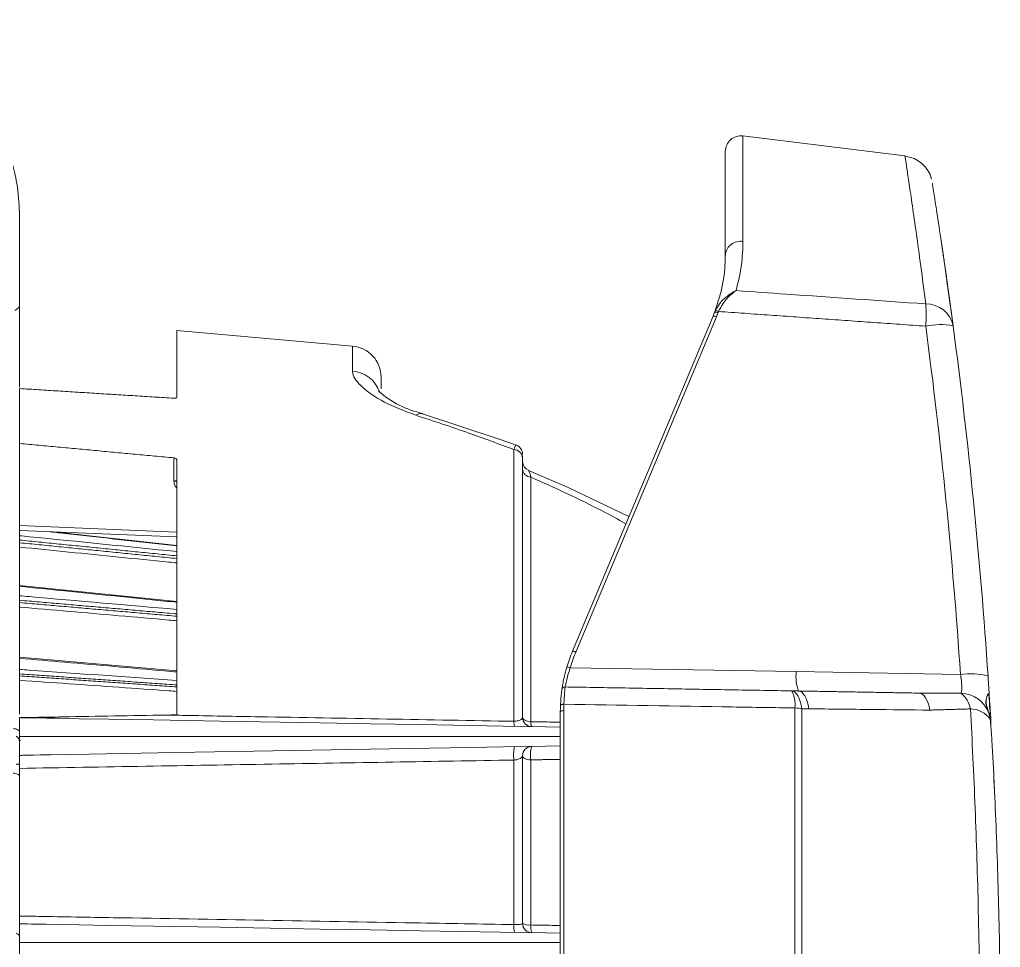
# Model space of a CAD drawing. Extents: x 2 to 136, y 1 to 99.
# Drawn here: x 109.754 to 112.874, y 45.595 to 48.545 of the extents above; entities that cross this region are included whole.
import ezdxf

# ---------------------------------------------------------------- set-up
doc = ezdxf.new("R2010")
doc.units = 0
doc.header["$MEASUREMENT"] = 0
doc.linetypes.add('SLD-Solid', pattern=[0])
doc.layers.add('OBJECT', color=7, linetype='CONTINUOUS')

msp = doc.modelspace()

# ---------------------------------------------------------------- linework, layer by layer
at = {"layer": 'OBJECT', "linetype": 'SLD-Solid', "lineweight": 15}
for p, q in [((112.5708, 48.1123), (112.0555, 48.1756)), ((112.0555, 48.1756), (112.0555, 47.84)), ((111.9994, 47.7961), (111.9994, 48.126)), ((111.9994, 47.8449), (111.9994, 47.9915)), ((111.9994, 47.7961), (111.9994, 47.9831)), ((109.7544, 47.9187), (109.7544, 47.9247)), ((109.7544, 47.9187), (109.7544, 47.6376)), ((111.5133, 46.5369), (111.9604, 47.6027)), ((111.9709, 47.6), (111.5237, 46.5343)), ((109.7544, 47.5785), (109.7544, 47.3762)), ((110.8131, 47.5074), (110.2544, 47.5563)), ((110.2544, 47.5563), (110.2544, 47.3448)), ((110.8131, 47.4276), (110.8131, 47.5074)), ((110.9044, 47.4078), (110.9044, 47.3708)), ((109.7544, 47.1975), (109.7544, 47.3721)), ((109.7544, 47.187), (109.7544, 47.1975)), ((109.7544, 47.187), (109.7544, 46.3371)), ((111.327, 46.314), (111.327, 47.1779)), ((110.2447, 47.0793), (110.2447, 47.1517)), ((110.2544, 47.1452), (110.2544, 46.3343)), ((111.3544, 47.1519), (111.3544, 46.3272)), ((111.3807, 47.0905), (111.3807, 46.3127)), ((109.7544, 46.9361), (110.2544, 46.9152)), ((109.7544, 46.9211), (110.2544, 46.9002)), ((110.2544, 46.8728), (109.8626, 46.9166)), ((110.2544, 46.6947), (109.7544, 46.7453)), ((110.2544, 46.4743), (109.7544, 46.518)), ((111.5059, 46.4843), (112.2251, 46.4718)), ((112.2251, 46.4718), (112.7476, 46.4627)), ((112.8387, 46.404), (112.8386, 46.4045)), ((111.4744, 44.2375), (111.4744, 46.3435)), ((111.4856, 46.3479), (111.4856, 44.2331)), ((112.2209, 44.2246), (112.2209, 46.3564)), ((112.2432, 46.3539), (112.2432, 44.2271)), ((112.8444, 46.2944), (112.8443, 46.2948)), ((112.8443, 46.2948), (112.8443, 46.2948)), ((112.8444, 46.2944), (112.8444, 46.2944)), ((109.7587, 46.2534), (109.7544, 46.2537)), ((111.327, 45.6673), (111.327, 46.1907)), ((111.3544, 46.2041), (111.3544, 45.6716)), ((111.3807, 46.1913), (111.3807, 45.6662)), ((109.7544, 46.1643), (109.7544, 45.6947)), ((112.853, 46.1514), (112.853, 46.1522))]:
    msp.add_line(p, q, dxfattribs=at)
at = {"layer": 'OBJECT', "linetype": 'SLD-Solid', "lineweight": 15, "flags": 128}
for points in [[(111.0362, 47.2922), (111.0264, 47.2924), (111.0152, 47.2872)], [(111.3347, 47.1917), (111.2766, 47.2125), (111.0362, 47.2922)], [(111.6929, 46.9651), (111.4999, 47.0573), (111.3728, 47.112)], [(110.2544, 47.0743), (110.2542, 47.0752), (110.2536, 47.0761), (110.2527, 47.077), (110.2515, 47.0778), (110.2501, 47.0784), (110.2484, 47.0788), (110.2466, 47.0791), (110.2447, 47.0793)], [(112.2104, 46.4107), (112.2156, 46.4096), (112.2207, 46.4066), (112.2256, 46.4017), (112.2301, 46.3951), (112.2342, 46.3868), (112.2378, 46.3771), (112.2408, 46.366), (112.2432, 46.3539)], [(112.2324, 46.4103), (112.2376, 46.4092), (112.2426, 46.4062), (112.2475, 46.4014), (112.252, 46.3948), (112.2561, 46.3865), (112.2597, 46.3768), (112.2627, 46.3658), (112.2651, 46.3537)], [(112.6171, 46.4036), (112.6222, 46.4025), (112.6273, 46.3997), (112.6321, 46.3951), (112.6365, 46.3888), (112.6406, 46.381), (112.6443, 46.3717), (112.6474, 46.3612), (112.6499, 46.3496)], [(112.8399, 46.3844), (112.839, 46.398), (112.8386, 46.4045)], [(111.4748, 46.364), (111.475, 46.3649), (111.4757, 46.3658), (111.4768, 46.3665), (111.4782, 46.3672), (111.4799, 46.3677), (111.4819, 46.368), (111.4839, 46.3681), (111.486, 46.368)], [(112.841, 46.3672), (112.8402, 46.3797), (112.8399, 46.3844)], [(111.4744, 46.3435), (111.4746, 46.3444), (111.4752, 46.3453), (111.4763, 46.3461), (111.4777, 46.3468), (111.4795, 46.3473), (111.4814, 46.3477), (111.4835, 46.3479), (111.4856, 46.3479)], [(111.4744, 46.2956), (111.4277, 46.2964), (111.3472, 46.2978), (111.029, 46.3034), (110.8699, 46.3061), (110.7108, 46.3089), (110.3926, 46.3145), (110.1803, 46.3182), (110.0387, 46.3207), (109.9442, 46.3223), (109.8811, 46.3234), (109.839, 46.3241), (109.8109, 46.3246), (109.7921, 46.325), (109.7796, 46.3252), (109.7712, 46.3253), (109.7657, 46.3254), (109.7619, 46.3255), (109.7594, 46.3255), (109.7577, 46.3256), (109.7566, 46.3256), (109.7559, 46.3256), (109.7554, 46.3256), (109.755, 46.3256), (109.7548, 46.3256), (109.7547, 46.3256), (109.7546, 46.3256), (109.7545, 46.3256), (109.7544, 46.3256), (109.7544, 46.3256), (109.7544, 46.3256), (109.7544, 46.3256), (109.7544, 46.3256), (109.7544, 46.3256), (109.7544, 46.3256)], [(111.3807, 46.3127), (111.3754, 46.3133), (111.3704, 46.3143), (111.3658, 46.3157), (111.3619, 46.3175), (111.3587, 46.3197), (111.3563, 46.322), (111.3549, 46.3246), (111.3544, 46.3272)], [(109.7544, 46.2801), (109.754, 46.282), (109.7527, 46.2839), (109.7508, 46.2856), (109.7481, 46.2872), (109.7448, 46.2885), (109.741, 46.2896), (109.7368, 46.2903), (109.7324, 46.2908)], [(111.4744, 46.2356), (111.4275, 46.2348), (111.3473, 46.2334), (111.1865, 46.2306), (110.8688, 46.2251), (110.4981, 46.2186), (110.2507, 46.2143), (110.0857, 46.2114), (109.9755, 46.2095), (109.902, 46.2082), (109.853, 46.2073), (109.8202, 46.2068), (109.7984, 46.2064), (109.7838, 46.2061), (109.774, 46.206), (109.7675, 46.2058), (109.7632, 46.2058), (109.7602, 46.2057), (109.7583, 46.2057), (109.757, 46.2057), (109.7561, 46.2056), (109.7555, 46.2056), (109.7552, 46.2056), (109.7549, 46.2056), (109.7547, 46.2056), (109.7546, 46.2056), (109.7545, 46.2056), (109.7545, 46.2056), (109.7544, 46.2056), (109.7544, 46.2056), (109.7544, 46.2056), (109.7544, 46.2056), (109.7544, 46.2056), (109.7544, 46.2056)], [(111.3807, 46.1913), (111.3754, 46.1918), (111.3704, 46.1927), (111.3658, 46.194), (111.3619, 46.1956), (111.3587, 46.1974), (111.3563, 46.1995), (111.3549, 46.2018), (111.3544, 46.2041)], [(109.7544, 46.1397), (109.754, 46.1414), (109.7527, 46.143), (109.7508, 46.1445), (109.7481, 46.1458), (109.7448, 46.147), (109.741, 46.1479), (109.7368, 46.1485), (109.7324, 46.1489)], [(111.4744, 45.64), (111.4277, 45.6408), (111.3472, 45.6422), (111.029, 45.6477), (110.8699, 45.6505), (110.7108, 45.6533), (110.3926, 45.6589), (110.1803, 45.6626), (110.0387, 45.665), (109.9442, 45.6667), (109.8811, 45.6678), (109.839, 45.6685), (109.8109, 45.669), (109.7921, 45.6693), (109.7796, 45.6696), (109.7712, 45.6697), (109.7657, 45.6698), (109.7619, 45.6699), (109.7594, 45.6699), (109.7577, 45.6699), (109.7566, 45.67), (109.7559, 45.67), (109.7554, 45.67), (109.755, 45.67), (109.7548, 45.67), (109.7547, 45.67), (109.7546, 45.67), (109.7545, 45.67), (109.7544, 45.67), (109.7544, 45.67), (109.7544, 45.67), (109.7544, 45.67), (109.7544, 45.67), (109.7544, 45.67), (109.7544, 45.67)]]:
    msp.add_lwpolyline(points, dxfattribs=at)
at = {"layer": 'OBJECT', "linetype": 'SLD-Solid', "lineweight": 15}
for centre, radius, start, end in [((112.0494, 48.126), 0.05, 83, 180), ((112.5614, 48.0145), 0.0969, 14.103, 84.4927), ((112.0474, 47.7925), 0.0481, 80.3356, 175.7015), ((111.4994, 47.7961), 0.5, 337.24, 338.7898), ((111.9668, 47.5965), 0.0187, 60.3603, 93.9031), ((111.9673, 47.6001), 0.0201, 58.1536, 89.1059), ((111.5006, 47.7973), 0.51, 337.24, 338.7898), ((112.1355, 47.6059), 0.5028, 355.961, 4.039), ((112.638, 47.5534), 0.0879, 11.8656, 90.6219), ((111.9613, 47.5843), 0.0185, 58.7499, 92.6721), ((112.6829, 47.3714), 0.2042, 78.3886, 102.9694), ((95.5095, 45.3026), 17.277, 3.85006, 7.54267), ((95.4974, 45.2905), 17.377, 3.85006, 7.54267), ((110.8044, 47.4078), 0.1, 0, 85), ((110.8057, 47.3285), 0.0994, 19.7505, 85.7191), ((111.1105, 47.6135), 0.3293, 229.4396, 257.0625), ((111.3266, 47.1501), 0.0278, 3.8451, 89.19), ((111.3244, 47.1636), 0.03, 359.9961, 69.8527), ((111.3844, 47.1403), 0.03, 180.0048, 247.963), ((111.3817, 47.1179), 0.0274, 184.1911, 267.8878), ((111.9744, 46.3435), 0.5, 157.24, 163.4428), ((111.9756, 46.3447), 0.49, 157.24, 163.4428), ((111.5142, 46.5185), 0.0185, 58.7461, 92.6729), ((111.4977, 46.4665), 0.0197, 65.2294, 97.5047), ((112.3527, 46.4558), 0.1287, 172.8453, 200.7053), ((112.7799, 46.2731), 0.1923, 73.2932, 99.6747), ((111.4894, 46.4132), 0.01, 89, 171.8176), ((112.1287, 46.3668), 0.0928, 353.5801, 28.2131), ((112.6981, 46.3387), 0.0822, 10.3242, 51.7469), ((112.7458, 46.3041), 0.0992, 19.2738, 88.144), ((112.2097, 46.1543), 0.2024, 80.4553, 86.8217), ((112.7781, 46.2745), 0.0789, 35.6839, 89.3634), ((111.3633, 46.3107), 0.0365, 174.7951, 200.1804), ((111.3844, 46.3272), 0.03, 180, 269), ((111.4066, 46.3099), 0.026, 173.636, 209.1246), ((112.8435, 46.3121), 0.000968, 260.5337, 328.0983), ((112.8435, 46.3116), 0.000985, 260.1433, 327.3624), ((112.8441, 46.3025), 0.00107, 260.6635, 320.7876), ((109.7355, 46.2494), 0.0189, 2.9343, 65.3072), ((111.4404, 46.2064), 0.1145, 166.4966, 187.8554), ((111.3844, 46.2041), 0.03, 91, 180), ((111.4647, 46.2067), 0.0854, 161.2814, 190.3291), ((109.7452, 46.2231), 0.0455, 267.766, 281.6837), ((99.3623, 45.4747), 13.5077, 2.66435, 2.85582), ((111.3965, 45.6607), 0.0698, 174.549, 195.0874), ((111.3844, 45.6716), 0.03, 180, 269), ((111.3749, 45.7057), 0.0399, 238.9065, 278.3068), ((111.4309, 45.6601), 0.0506, 172.9918, 201.4726), ((109.7402, 45.6257), 0.0144, 9.5692, 77.2101)]:
    msp.add_arc(centre, radius, start, end, dxfattribs=at)
for points, knots in [([(109.1457, 48.5453), (109.1802, 48.5428), (109.2502, 48.5375), (109.3512, 48.5077), (109.4469, 48.4622), (109.5327, 48.4015), (109.6079, 48.3266), (109.669, 48.2409), (109.7154, 48.1452), (109.7378, 48.0676), (109.7514, 47.9917), (109.7531, 47.9501), (109.7544, 47.9187)], [0, 0, 0, 0, 0.107204, 0.217517, 0.324717, 0.435019, 0.54234, 0.652756, 0.760378, 0.8711, 0.902397, 1, 1, 1, 1]), ([(112.6371, 47.6413), (112.6317, 47.6824), (112.621, 47.7646), (112.6067, 47.8683), (112.5941, 47.9562), (112.584, 48.025), (112.5764, 48.0748), (112.5721, 48.1034), (112.5702, 48.1154), (112.5707, 48.1121), (112.5707, 48.1119)], [0, 0, 0, 0, 0.140225, 0.280448, 0.42471, 0.56897, 0.709215, 0.84946, 0.993869, 1, 1, 1, 1]), ([(111.9994, 48.0695), (111.9994, 48.0739), (111.9994, 48.0832), (111.9994, 48.087), (111.9994, 48.089)], [0, 0, 0, 0, 0.468292, 1, 1, 1, 1]), ([(112.6579, 48.0246), (112.658, 48.0245), (112.658, 48.0241), (112.6642, 47.9856), (112.6751, 47.9152), (112.6897, 47.8177), (112.7062, 47.7033), (112.7181, 47.6154), (112.724, 47.5715)], [0, 0, 0, 0, 0.116819, 0.305909, 0.495603, 0.684709, 0.842353, 1, 1, 1, 1]), ([(111.9994, 47.7961), (111.9994, 47.8061), (111.9994, 47.8218), (111.9994, 47.8388), (111.9994, 47.8449)], [0, 0, 0, 0, 0.639502, 1, 1, 1, 1]), ([(112.0555, 47.84), (112.0548, 47.8153), (112.0534, 47.7659), (112.0401, 47.711), (112.0335, 47.6834)], [0, 0, 0, 0, 0.498142, 1, 1, 1, 1]), ([(112.6873, 47.8334), (112.6874, 47.8328), (112.6876, 47.8315), (112.6911, 47.8075), (112.6975, 47.7636), (112.707, 47.6975), (112.7158, 47.6323), (112.7203, 47.5995)], [0, 0, 0, 0, 0.169556, 0.362741, 0.555926, 0.776893, 1, 1, 1, 1]), ([(111.9655, 47.6152), (111.9758, 47.6471), (111.9965, 47.7113), (111.9984, 47.7677), (111.9994, 47.7961)], [0, 0, 0, 0, 0.496567, 1, 1, 1, 1]), ([(111.9676, 47.6202), (111.9718, 47.6275), (111.9823, 47.6458), (112.0036, 47.6652), (112.0208, 47.6768), (112.0299, 47.6816), (112.0325, 47.6829), (112.0334, 47.6833), (112.0335, 47.6834)], [0, 0, 0, 0, 0.246968, 0.616294, 0.888223, 0.963535, 0.996187, 1, 1, 1, 1]), ([(112.0335, 47.6834), (112.0334, 47.6833), (112.0327, 47.6828), (112.0274, 47.6791), (112.0134, 47.6677), (111.9935, 47.6473), (111.9823, 47.6257), (111.9779, 47.6172)], [0, 0, 0, 0, 0.00401, 0.038978, 0.268225, 0.708727, 1, 1, 1, 1]), ([(112.0335, 47.6834), (112.0869, 47.6797), (112.288, 47.6657), (112.4892, 47.6516), (112.6371, 47.6413)], [0, 0, 0, 0, 0.265214, 1, 1, 1, 1]), ([(109.7394, 47.6202), (109.7415, 47.6217), (109.7456, 47.6246), (109.7507, 47.6288), (109.7537, 47.6332), (109.7544, 47.6361), (109.7544, 47.6375), (109.7544, 47.6376)], [0, 0, 0, 0, 0.25952, 0.511585, 0.769406, 0.991449, 1, 1, 1, 1]), ([(109.7544, 47.6376), (109.7544, 47.6363), (109.7544, 47.6319), (109.7544, 47.6229), (109.7544, 47.6108), (109.7544, 47.6005), (109.7544, 47.5915), (109.7544, 47.5842), (109.7544, 47.5797), (109.7544, 47.5788), (109.7544, 47.5785)], [0, 0, 0, 0, 0.065517, 0.218282, 0.370935, 0.523599, 0.616973, 0.766999, 0.916452, 1, 1, 1, 1]), ([(111.0152, 47.2872), (110.9796, 47.3008), (110.9081, 47.3281), (110.8391, 47.3772), (110.8145, 47.4099), (110.8133, 47.4251), (110.8131, 47.4276)], [0, 0, 0, 0, 0.304165, 0.612213, 0.935018, 1, 1, 1, 1]), ([(110.2544, 47.3448), (110.2543, 47.3443), (110.254, 47.3434), (110.2523, 47.3422), (110.2497, 47.3415), (110.247, 47.3412), (110.2453, 47.3413), (110.2447, 47.3413)], [0, 0, 0, 0, 0.219651, 0.439261, 0.659735, 0.880539, 1, 1, 1, 1]), ([(111.327, 47.1779), (111.2794, 47.1957), (111.176, 47.2342), (111.0715, 47.2686), (111.0152, 47.2872)], [0, 0, 0, 0, 0.460735, 1, 1, 1, 1]), ([(111.327, 47.1779), (111.3279, 47.1808), (111.3304, 47.1884), (111.333, 47.1934), (111.3343, 47.1914), (111.3345, 47.1911)], [0, 0, 0, 0, 0.337153, 0.901551, 1, 1, 1, 1]), ([(110.2447, 47.1517), (110.2458, 47.1515), (110.248, 47.1512), (110.251, 47.1499), (110.2532, 47.1483), (110.2542, 47.1466), (110.2543, 47.1456), (110.2544, 47.1452)], [0, 0, 0, 0, 0.219744, 0.439446, 0.659967, 0.880756, 1, 1, 1, 1]), ([(111.3544, 47.1588), (111.3544, 47.1587), (111.3544, 47.1576), (111.3544, 47.1545), (111.3544, 47.1519)], [0, 0, 0, 0, 0.136309, 1, 1, 1, 1]), ([(111.3728, 47.1119), (111.3737, 47.1112), (111.3761, 47.1092), (111.379, 47.0975), (111.3807, 47.0905)], [0, 0, 0, 0, 0.404281, 1, 1, 1, 1]), ([(111.6833, 46.9422), (111.658, 46.9561), (111.559, 47.0101), (111.4568, 47.0562), (111.3807, 47.0905)], [0, 0, 0, 0, 0.25619, 1, 1, 1, 1]), ([(110.2544, 47.0566), (110.2541, 47.0568), (110.2504, 47.0597), (110.2462, 47.0676), (110.2452, 47.0754), (110.2447, 47.0793)], [0, 0, 0, 0, 0.040407, 0.520197, 1, 1, 1, 1]), ([(109.7544, 46.9041), (109.7644, 46.9031), (109.9311, 46.8864), (110.0977, 46.8696), (110.2544, 46.8538)], [0, 0, 0, 0, 0.060204, 1, 1, 1, 1]), ([(110.2544, 46.8715), (110.2414, 46.8729), (110.1225, 46.8862), (109.986, 46.9015), (109.8624, 46.9153), (109.8447, 46.9173)], [0, 0, 0, 0, 0.095086, 0.870447, 1, 1, 1, 1]), ([(110.2544, 46.8177), (110.2459, 46.8185), (110.1316, 46.83), (109.965, 46.8468), (109.8067, 46.8627), (109.7544, 46.868)], [0, 0, 0, 0, 0.050585, 0.685792, 1, 1, 1, 1]), ([(110.2544, 46.6924), (110.2414, 46.6938), (110.1225, 46.7058), (109.9559, 46.7227), (109.8022, 46.7382), (109.7544, 46.7431)], [0, 0, 0, 0, 0.077897, 0.713096, 1, 1, 1, 1]), ([(109.7544, 46.7131), (109.7644, 46.7122), (109.9311, 46.6978), (110.0977, 46.6833), (110.2544, 46.6698)], [0, 0, 0, 0, 0.060204, 1, 1, 1, 1]), ([(110.2544, 46.6339), (110.2459, 46.6346), (110.1316, 46.6445), (109.965, 46.659), (109.8067, 46.6727), (109.7544, 46.6772)], [0, 0, 0, 0, 0.050585, 0.685792, 1, 1, 1, 1]), ([(110.2544, 46.4708), (110.2414, 46.4719), (110.1225, 46.4823), (109.9559, 46.4969), (109.8022, 46.5104), (109.7544, 46.5146)], [0, 0, 0, 0, 0.077897, 0.713096, 1, 1, 1, 1]), ([(109.7544, 46.4788), (109.7644, 46.4781), (109.9311, 46.4664), (110.0977, 46.4547), (110.2544, 46.4438)], [0, 0, 0, 0, 0.060204, 1, 1, 1, 1]), ([(111.4795, 46.4147), (111.4796, 46.4156), (111.4798, 46.4173), (111.482, 46.4311), (111.4859, 46.4513), (111.4908, 46.4711), (111.4942, 46.483), (111.4951, 46.486)], [0, 0, 0, 0, 0.226177, 0.452205, 0.682223, 0.919651, 1, 1, 1, 1]), ([(111.5059, 46.4843), (111.5034, 46.4764), (111.4983, 46.4606), (111.4935, 46.4408), (111.4907, 46.4274), (111.4897, 46.4234), (111.4895, 46.4233), (111.4895, 46.4232)], [0, 0, 0, 0, 0.245136, 0.4905, 0.730316, 0.965344, 1, 1, 1, 1]), ([(112.749, 46.4032), (112.7493, 46.4038), (112.7505, 46.4065), (112.7518, 46.4154), (112.7514, 46.4329), (112.7496, 46.4498), (112.748, 46.4599), (112.7476, 46.4627)], [0, 0, 0, 0, 0.080942, 0.365196, 0.637408, 0.898731, 1, 1, 1, 1]), ([(110.2544, 46.4092), (110.2459, 46.4098), (110.1316, 46.4179), (109.965, 46.4296), (109.8067, 46.4407), (109.7544, 46.4443)], [0, 0, 0, 0, 0.050585, 0.685792, 1, 1, 1, 1]), ([(111.4748, 46.364), (111.4753, 46.3727), (111.4763, 46.3902), (111.4785, 46.4077), (111.4794, 46.4142), (111.4794, 46.4146), (111.4795, 46.4147)], [0, 0, 0, 0, 0.304819, 0.609529, 0.915797, 1, 1, 1, 1]), ([(111.4895, 46.4232), (111.4895, 46.4221), (111.4895, 46.4199), (111.4879, 46.4024), (111.4865, 46.3831), (111.4861, 46.3705), (111.486, 46.368)], [0, 0, 0, 0, 0.30705, 0.614016, 0.922363, 1, 1, 1, 1]), ([(112.8377, 46.4032), (112.8356, 46.4009), (112.8318, 46.3964), (112.8256, 46.373), (112.8339, 46.3516), (112.8377, 46.3388), (112.8385, 46.336)], [0, 0, 0, 0, 0.352536, 0.661543, 0.924398, 1, 1, 1, 1]), ([(112.8395, 46.3368), (112.8348, 46.3498), (112.8267, 46.3727), (112.8312, 46.3953), (112.8383, 46.403), (112.8386, 46.4041), (112.8386, 46.4043)], [0, 0, 0, 0, 0.353797, 0.623722, 0.940059, 1, 1, 1, 1]), ([(112.8434, 46.3112), (112.8425, 46.3261), (112.8407, 46.356), (112.8387, 46.3872), (112.8377, 46.4021), (112.8377, 46.4027), (112.8377, 46.4028)], [0, 0, 0, 0, 0.287264, 0.57454, 0.86145, 1, 1, 1, 1]), ([(112.2209, 46.3564), (112.1548, 46.3574), (111.9098, 46.3613), (111.6649, 46.3652), (111.486, 46.368)], [0, 0, 0, 0, 0.269854, 1, 1, 1, 1]), ([(112.841, 46.3672), (112.8415, 46.3586), (112.8425, 46.3428), (112.8438, 46.3213), (112.8443, 46.3116)], [0, 0, 0, 0, 0.548282, 1, 1, 1, 1]), ([(109.7544, 46.3256), (109.7544, 46.3256), (109.7544, 46.3256), (109.755, 46.3256), (109.7574, 46.3257), (109.7685, 46.3259), (109.8138, 46.3267), (109.9661, 46.3293), (110.1101, 46.3318), (110.2188, 46.3337)], [0, 0, 0, 0, 0.000975, 0.002308, 0.005825, 0.020094, 0.076658, 0.30233, 1, 1, 1, 1]), ([(110.2188, 46.3337), (110.2387, 46.3334), (110.3383, 46.3316), (110.7077, 46.325), (111.0572, 46.3188), (111.327, 46.314)], [0, 0, 0, 0, 0.053919, 0.269596, 1, 1, 1, 1]), ([(112.6499, 46.3496), (112.5883, 46.3503), (112.4602, 46.3516), (112.3318, 46.353), (112.2651, 46.3537)], [0, 0, 0, 0, 0.480479, 1, 1, 1, 1]), ([(112.779, 44.2276), (112.7821, 44.2857), (112.7884, 44.402), (112.7962, 44.5883), (112.8024, 44.7822), (112.8066, 44.9751), (112.8087, 45.1625), (112.8091, 45.3446), (112.8077, 45.528), (112.8036, 45.7622), (112.7966, 45.9873), (112.7873, 46.1997), (112.7818, 46.3022), (112.779, 46.3534)], [0, 0, 0, 0, 0.088765, 0.177531, 0.269417, 0.361303, 0.442441, 0.523579, 0.607061, 0.690543, 0.843256, 0.921628, 1, 1, 1, 1]), ([(109.7544, 46.3256), (109.7544, 46.3251), (109.7544, 46.3239), (109.7544, 46.3143), (109.7544, 46.2994), (109.7544, 46.2822), (109.7544, 46.2705), (109.7544, 46.2656)], [0, 0, 0, 0, 0.19834, 0.412973, 0.627088, 0.843128, 1, 1, 1, 1]), ([(111.3544, 46.3272), (111.354, 46.3254), (111.3532, 46.322), (111.3477, 46.318), (111.3414, 46.3158), (111.3359, 46.3147), (111.3315, 46.3141), (111.328, 46.3141), (111.327, 46.314)], [0, 0, 0, 0, 0.295538, 0.575717, 0.740309, 0.809194, 0.945638, 1, 1, 1, 1]), ([(111.3807, 46.3127), (111.4005, 46.3124), (111.4318, 46.3118), (111.463, 46.3113), (111.4744, 46.311)], [0, 0, 0, 0, 0.635155, 1, 1, 1, 1]), ([(109.7544, 46.2801), (109.7544, 46.2728), (109.7544, 46.2616), (109.7544, 46.2533), (109.7544, 46.2504)], [0, 0, 0, 0, 0.652337, 1, 1, 1, 1]), ([(109.7544, 46.2656), (109.7544, 46.2594), (109.7544, 46.2464), (109.7544, 46.2287), (109.7544, 46.2147), (109.7544, 46.2068), (109.7544, 46.206), (109.7544, 46.2056)], [0, 0, 0, 0, 0.19834, 0.412973, 0.627089, 0.843128, 1, 1, 1, 1]), ([(109.7544, 46.2656), (110.1643, 46.2656), (110.6152, 46.2656), (111.1071, 46.2656), (111.2301, 46.2656), (111.3527, 46.2656), (111.434, 46.2656), (111.4744, 46.2656)], [0, 0, 0, 0, 0.71491, 0.786401, 0.857892, 0.929384, 1, 1, 1, 1]), ([(112.8476, 46.254), (112.8525, 46.158), (112.8624, 45.9638), (112.8702, 45.698), (112.8737, 45.4756), (112.8747, 45.2996), (112.8739, 45.1219), (112.8705, 44.8966), (112.8628, 44.6251), (112.8527, 44.4272), (112.8476, 44.327)], [0, 0, 0, 0, 0.158308, 0.320393, 0.4075, 0.494607, 0.584228, 0.67385, 0.834938, 1, 1, 1, 1]), ([(109.7544, 46.1643), (109.7544, 46.1676), (109.7544, 46.1741), (109.7544, 46.1843), (109.7544, 46.1935), (109.7544, 46.2006), (109.7544, 46.2049), (109.7544, 46.2054), (109.7544, 46.2056)], [0, 0, 0, 0, 0.171522, 0.343064, 0.514331, 0.685789, 0.857934, 1, 1, 1, 1]), ([(111.327, 46.1907), (111.0704, 46.1864), (110.5462, 46.1776), (110.0219, 46.1688), (109.7544, 46.1643)], [0, 0, 0, 0, 0.489597, 1, 1, 1, 1]), ([(109.7544, 46.1785), (109.7544, 46.1701), (109.7544, 46.1568), (109.7544, 46.1443), (109.7544, 46.1397)], [0, 0, 0, 0, 0.635083, 1, 1, 1, 1]), ([(111.3544, 46.2041), (111.3542, 46.2032), (111.3539, 46.201), (111.3508, 46.1976), (111.3448, 46.1943), (111.3389, 46.1925), (111.3331, 46.1913), (111.3299, 46.191), (111.327, 46.1907)], [0, 0, 0, 0, 0.153988, 0.403622, 0.621597, 0.816234, 0.835211, 1, 1, 1, 1]), ([(109.7544, 45.67), (109.7544, 45.6703), (109.7544, 45.671), (109.7544, 45.6762), (109.7544, 45.6838), (109.7544, 45.6906), (109.7544, 45.6943), (109.7544, 45.6947)], [0, 0, 0, 0, 0.242891, 0.4858, 0.728124, 0.969548, 1, 1, 1, 1]), ([(109.7544, 45.6947), (109.7743, 45.6944), (109.8739, 45.6926), (110.2923, 45.6853), (110.7966, 45.6766), (111.2212, 45.6692), (111.327, 45.6673)], [0, 0, 0, 0, 0.038008, 0.190039, 0.798163, 1, 1, 1, 1]), ([(109.7544, 45.67), (109.7544, 45.6694), (109.7544, 45.6683), (109.7544, 45.6586), (109.7544, 45.6438), (109.7544, 45.6266), (109.7544, 45.6149), (109.7544, 45.61)], [0, 0, 0, 0, 0.19834, 0.412972, 0.627088, 0.843128, 1, 1, 1, 1]), ([(111.3544, 45.6716), (111.354, 45.671), (111.3534, 45.6698), (111.3481, 45.6684), (111.3404, 45.6675), (111.3327, 45.6672), (111.3282, 45.6673), (111.327, 45.6673)], [0, 0, 0, 0, 0.236417, 0.470098, 0.698088, 0.919921, 1, 1, 1, 1]), ([(111.3807, 45.6662), (111.4006, 45.6659), (111.4318, 45.6653), (111.463, 45.6648), (111.4744, 45.6646)], [0, 0, 0, 0, 0.635863, 1, 1, 1, 1]), ([(109.7544, 45.61), (109.7544, 45.6038), (109.7544, 45.5908), (109.7544, 45.5731), (109.7544, 45.5591), (109.7544, 45.5512), (109.7544, 45.5504), (109.7544, 45.55)], [0, 0, 0, 0, 0.19834, 0.412973, 0.627088, 0.843128, 1, 1, 1, 1]), ([(109.7544, 45.61), (110.1643, 45.61), (110.6152, 45.61), (111.1071, 45.61), (111.2301, 45.61), (111.3527, 45.61), (111.434, 45.61), (111.4744, 45.61)], [0, 0, 0, 0, 0.71491, 0.786401, 0.857892, 0.929384, 1, 1, 1, 1])]:
    msp.add_open_spline(points, degree=3, knots=knots, dxfattribs=at)
for points in [[(111.9655, 47.6152), (111.9676, 47.6202)], [(111.9779, 47.6172), (111.976, 47.6128)], [(112.6371, 47.5705), (111.9779, 47.6172)], [(110.2447, 47.3413), (109.7544, 47.3721)], [(109.7544, 47.1975), (110.2447, 47.1517)], [(110.2544, 46.84), (109.7544, 46.8903)], [(109.7544, 46.8817), (110.2544, 46.8315)], [(110.2544, 46.6555), (109.7544, 46.6989)], [(109.7544, 46.6914), (110.2544, 46.648)], [(110.2544, 46.4296), (109.7544, 46.4647)], [(109.7544, 46.4584), (110.2544, 46.4233)], [(112.8351, 46.4573), (112.8386, 46.4043)], [(111.4895, 46.4232), (112.2104, 46.4107)], [(112.2104, 46.4107), (112.2324, 46.4103)], [(112.2324, 46.4103), (112.6171, 46.4036)], [(112.6171, 46.4036), (112.749, 46.4032)], [(111.4744, 46.3435), (111.4748, 46.364)], [(111.486, 46.368), (111.4856, 46.3479)], [(110.2188, 46.3337), (110.2544, 46.3343)], [(112.2651, 46.3537), (112.2432, 46.3539)], [(112.779, 46.3534), (112.6499, 46.3496)], [(112.8422, 46.3205), (112.8395, 46.3368)], [(112.8443, 46.2948), (112.8422, 46.3205)], [(112.8434, 46.3106), (112.8434, 46.3112)], [(112.8439, 46.3014), (112.8434, 46.3106)], [(112.8444, 46.311), (112.8443, 46.3116)], [(112.8443, 46.2948), (112.8444, 46.2944)], [(112.8476, 46.254), (112.8444, 46.2944)], [(109.7544, 46.1764), (109.7506, 46.1766)], [(109.7544, 46.1968), (109.7544, 46.1785)], [(111.4744, 46.1929), (111.3807, 46.1913)]]:
    msp.add_open_spline(points, degree=1, dxfattribs=at)

doc.saveas('drawing.dxf')
